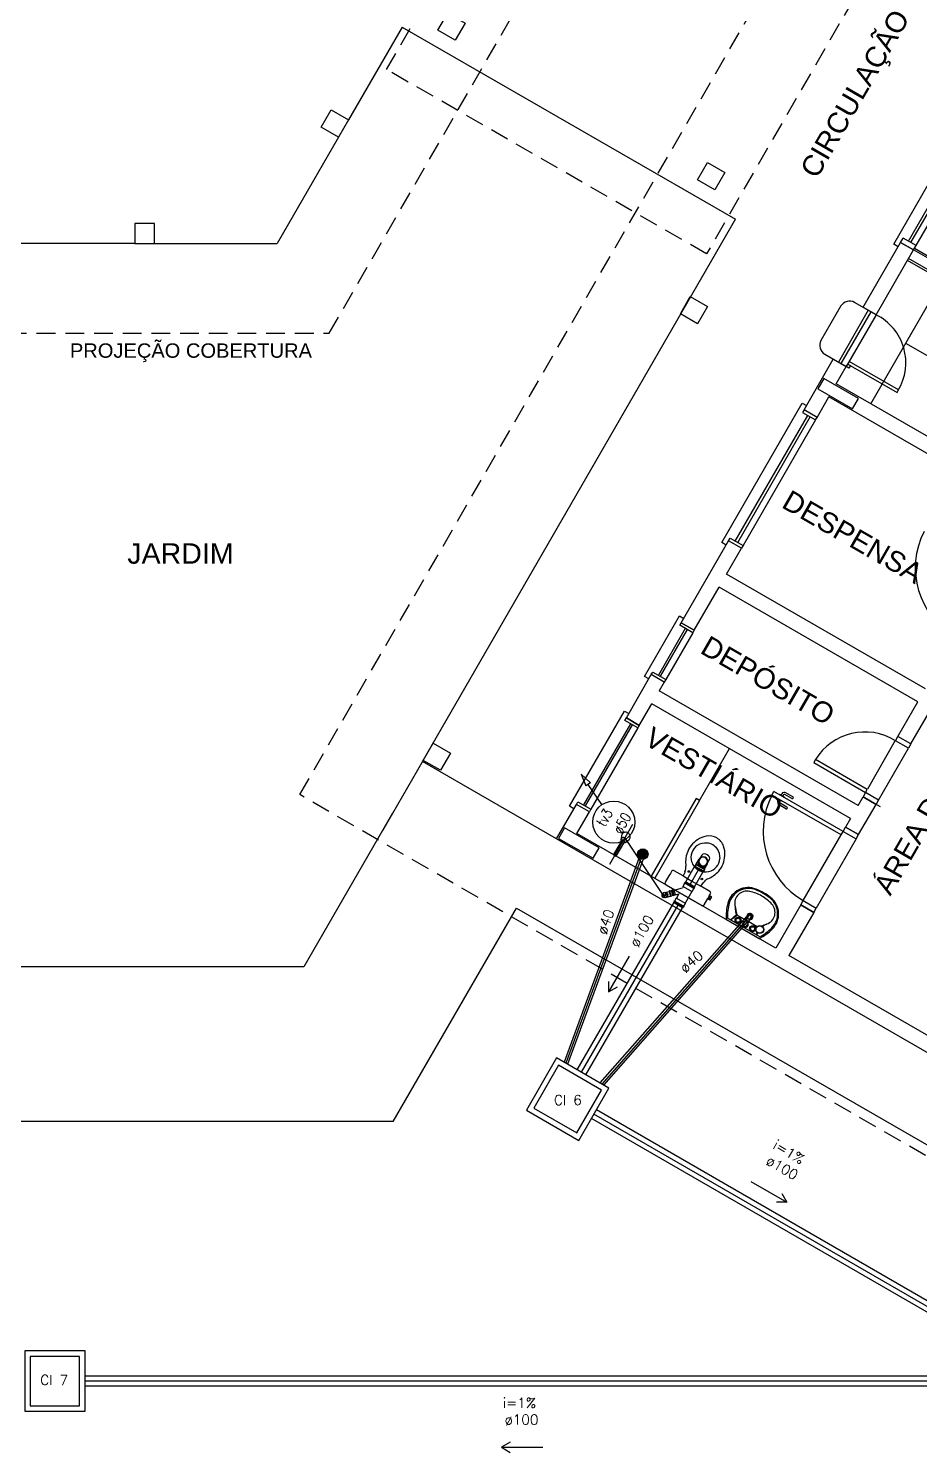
# Model space of a CAD drawing. Extents: x 384 to 538, y 71 to 145.
# Drawn here: x 466.17 to 475.09, y 88.68 to 102.95 of the extents above; entities that cross this region are included whole.
import ezdxf

# ---------------------------------------------------------------- set-up
doc = ezdxf.new("R2010")
doc.units = 0
doc.header["$LTSCALE"] = 0.005
doc.linetypes.add('TRACEJADO_G', pattern=[0.375, 0.25, -0.125])
doc.layers.get('0').update_dxf_attribs({"linetype": 'CONTINUOUS'})
for name, color, linetype in [('A-COTAS', 1, 'CONTINUOUS'), ('A-PARED', 5, 'CONTINUOUS'), ('A-PAREDE', 5, 'CONTINUOUS'), ('A-PISOS-CTEL', 2, 'TRACEJADO_G'), ('A-PISOS-NIVEL', 1, 'CONTINUOUS'), ('A-SOLEIRA', 1, 'CONTINUOUS'), ('A-TEXTO', 3, 'CONTINUOUS'), ('ARQ-ALV-CORTE', 5, 'CONTINUOUS'), ('ARQ-BNC-VISTA', 1, 'CONTINUOUS'), ('ARQ-ESQ-VISTA1', 2, 'CONTINUOUS'), ('ARQ-TXT-1_050', 2, 'CONTINUOUS'), ('ARQ-TXT-1_075', 2, 'CONTINUOUS'), ('EIXOS', 1, 'CONTINUOUS'), ('ESG-GERAL', 7, 'CONTINUOUS'), ('ESGOTO', 3, 'CONTINUOUS'), ('H-ESGOTO', 3, 'CONTINUOUS'), ('PROJ', 4, 'CONTINUOUS'), ('SANIT', 3, 'CONTINUOUS'), ('TUB-ESGOTO', 7, 'CONTINUOUS')]:
    doc.layers.add(name, color=color, linetype=linetype)
doc.styles.add('ESC-50-A20', font='arial.ttf', dxfattribs={"height": 0.1})
doc.styles.add('R80', font='SIMPLEX.SHX', dxfattribs={"height": 0.2})
doc.styles.add('SIMPLEX', font='SIMPLEX.SHX')
doc.styles.get("Standard").update_dxf_attribs({"font": 'simplex.shx'})

# ---------------------------------------------------------------- blocks, each defined once
blk = doc.blocks.new('2756040S')
at = {"layer": 'ESGOTO'}
for p, q in [((9, 21), (18, 21)), ((18, 21), (19, 22)), ((18, 14), (18, 21)), ((19, 22), (40, 22)), ((19, 13), (19, 22)), ((40, -23), (40, 23)), ((40, 23), (47, 23)), ((47, -23), (47, 23)), ((9, -21), (18, -21)), ((18, -21), (18, -14)), ((19, -22), (18, -21)), ((19, -22), (19, -13)), ((19, -22), (40, -22)), ((40, -23), (47, -23))]:
    blk.add_line(p, q, dxfattribs=at)
for radius in [23, 21]:
    blk.add_circle((0, 0), radius, dxfattribs=at)
blk = doc.blocks.new('JO90100S')
at = {"layer": 'ESGOTO'}
for p, q in [((58, 47), (-2, 47)), ((58, 47), (62, 49)), ((58, -47), (58, 47)), ((62, 49), (62, -51)), ((62, 49), (82, 49)), ((82, -53), (82, 52)), ((82, 52), (90, 52)), ((90, -53), (90, 52)), ((90, 49), (94, 49)), ((94, -51), (94, 49)), ((58, -47), (-2, -47)), ((58, -47), (62, -51)), ((62, -51), (82, -51)), ((82, -53), (90, -53)), ((90, -51), (94, -51))]:
    blk.add_line(p, q, dxfattribs=at)
for radius in [46.9, 42.8]:
    blk.add_circle((0, 0), radius, dxfattribs=at)
blk = doc.blocks.new('*X20')
at = {"color": 0}
for p, q in [((36, 80), (129, 80)), ((38, 69), (38, 92)), ((39, 95), (127, 95)), ((39, 65), (127, 65)), ((47, 110), (118, 110)), ((47, 50), (118, 50)), ((53, 45), (53, 116)), ((68, 36), (68, 124)), ((71, 125), (95, 125)), ((71, 35), (95, 35)), ((83, 34), (83, 127)), ((98, 36), (98, 124)), ((113, 45), (113, 116)), ((128, 69), (128, 92))]:
    blk.add_line(p, q, dxfattribs=at)
blk = doc.blocks.new('27279503')
at = {"layer": 'ESGOTO'}
for radius in [52.5, 46.5]:
    blk.add_circle((0, 0), radius, dxfattribs=at)
blk.add_blockref('*X20', (-83, -80), dxfattribs=at)
blk = doc.blocks.new('INTER')
at = {"layer": 'PROJ'}
for p, q in [((0.036, -0.034), (-0.034, 0.036)), ((-0.011, 0.063), (0.063, -0.011)), ((0.069, -0.004), (-0.004, 0.069)), ((-0.089, -0.162), (-0.162, -0.089)), ((-0.156, -0.082), (-0.082, -0.156)), ((-0.059, -0.129), (-0.129, -0.059)), ((-0.025, -0.13), (0.025, -0.13)), ((0.026, -0.148), (-0.026, -0.148)), ((-0.026, -0.152), (0.026, -0.152))]:
    blk.add_line(p, q, dxfattribs=at)
at = {"layer": 'SANIT'}
for p, q in [((-0.034, 0.036), (-0.129, -0.059)), ((-0.034, 0.039), (-0.011, 0.063)), ((-0.034, 0.036), (-0.034, 0.039)), ((-0.013, 0.066), (-0.008, 0.071)), ((-0.011, 0.063), (-0.013, 0.066)), ((-0.004, 0.069), (-0.008, 0.071)), ((-0.004, 0.069), (0.002, 0.076)), ((0.002, 0.076), (0.076, 0.002)), ((0.069, -0.004), (0.076, 0.002)), ((-0.162, -0.089), (-0.169, -0.095)), ((-0.169, -0.095), (-0.095, -0.169)), ((-0.16, -0.08), (-0.164, -0.085)), ((-0.162, -0.089), (-0.164, -0.085)), ((-0.156, -0.082), (-0.16, -0.08)), ((-0.133, -0.059), (-0.156, -0.082)), ((-0.129, -0.059), (-0.133, -0.059)), ((-0.059, -0.133), (-0.082, -0.156)), ((-0.025, -0.096), (-0.059, -0.129)), ((-0.059, -0.129), (-0.059, -0.133)), ((-0.025, -0.13), (-0.026, -0.131)), ((-0.026, -0.131), (-0.026, -0.148)), ((-0.025, -0.13), (-0.025, -0.096)), ((0.036, -0.034), (0.025, -0.046)), ((0.025, -0.13), (0.025, -0.046)), ((0.025, -0.13), (0.026, -0.131)), ((0.026, -0.131), (0.026, -0.148)), ((0.036, -0.034), (0.039, -0.034)), ((0.039, -0.034), (0.063, -0.011)), ((0.063, -0.011), (0.066, -0.013)), ((0.066, -0.013), (0.071, -0.008)), ((0.069, -0.004), (0.071, -0.008)), ((-0.089, -0.162), (-0.095, -0.169)), ((-0.089, -0.162), (-0.085, -0.164)), ((-0.08, -0.16), (-0.085, -0.164)), ((-0.082, -0.156), (-0.08, -0.16)), ((-0.026, -0.148), (-0.028, -0.148)), ((-0.028, -0.148), (-0.028, -0.152)), ((-0.026, -0.152), (-0.028, -0.152)), ((-0.026, -0.152), (-0.026, -0.157)), ((-0.026, -0.157), (0.026, -0.157)), ((0.026, -0.148), (0.028, -0.148)), ((0.026, -0.152), (0.028, -0.152)), ((0.026, -0.152), (0.026, -0.157)), ((0.028, -0.148), (0.028, -0.152))]:
    blk.add_line(p, q, dxfattribs=at)

msp = doc.modelspace()

# ---------------------------------------------------------------- linework, layer by layer
at = {"layer": 'A-PARED', "color": 251}
for points in [[(472.971, 100.166), (472.871, 99.993), (472.698, 100.093), (472.798, 100.266)], [(470.395, 95.692), (470.295, 95.519), (470.122, 95.619), (470.222, 95.792)]]:
    msp.add_lwpolyline(points, close=True, dxfattribs=at)
at = {"layer": 'A-PAREDE', "color": 251}
for p, q in [((476.469, 98.116), (474.26, 99.391)), ((474.067, 99.056), (474.185, 99.261)), ((476.178, 98.111), (474.185, 99.261)), ((474.067, 99.056), (473.937, 99.131)), ((472.707, 96.998), (473.181, 97.82)), ((473.311, 97.745), (473.181, 97.82)), ((473.161, 97.485), (473.311, 97.745)), ((475.153, 96.336), (473.161, 97.485)), ((472.837, 96.923), (473.086, 97.355)), ((475.078, 96.206), (473.086, 97.355)), ((472.837, 96.923), (472.707, 96.998)), ((475.008, 95.784), (475.558, 96.737)), ((472.157, 96.044), (472.407, 96.478)), ((472.537, 96.403), (472.407, 96.478)), ((472.537, 96.403), (472.486, 96.315)), ((472.287, 95.969), (472.411, 96.186)), ((474.404, 95.036), (472.411, 96.186)), ((474.479, 95.166), (472.486, 96.315)), ((474.878, 95.859), (475.078, 96.206)), ((472.287, 95.969), (472.157, 96.044)), ((475.008, 95.784), (474.878, 95.859)), ((475.008, 95.784), (474.878, 95.859)), ((475.008, 95.784), (474.878, 95.859)), ((474.659, 95.178), (474.529, 95.253)), ((474.702, 95.153), (474.572, 95.228)), ((471.457, 94.831), (471.657, 95.178)), ((474.484, 94.875), (474.659, 95.178)), ((475.572, 92.458), (471.457, 94.831)), ((475.517, 92.663), (473.784, 93.662))]:
    msp.add_line(p, q, dxfattribs=at)
at = {"layer": 'A-PAREDE', "color": 2, "extrusion": (0, 0, -1)}
for p, q in [((472.187, 93.658), (471.979, 93.298)), ((473.405, 91.398), (473.765, 91.19)), ((470.905, 88.735), (471.321, 88.735))]:
    msp.add_line(p, q, dxfattribs=at)
at = {"layer": 'A-PAREDE', "color": 251}
for points in [[(470.369, 103.107), (470.542, 103.007), (470.442, 102.834), (470.269, 102.934)], [(469.1, 101.962), (469.2, 102.136), (469.374, 102.036), (469.274, 101.862)], [(469.1, 101.962), (469.2, 102.136), (469.374, 102.036), (469.274, 101.862)], [(472.971, 101.609), (473.144, 101.509), (473.044, 101.336), (472.871, 101.436)], [(467.432, 100.999), (467.232, 100.999), (467.232, 100.799), (467.432, 100.799)], [(467.432, 100.999), (467.232, 100.999), (467.232, 100.799), (467.432, 100.799)], [(471.884, 94.741), (471.538, 94.941), (471.478, 94.837), (471.824, 94.637)]]:
    msp.add_lwpolyline(points, close=True, dxfattribs=at)
at = {"layer": 'A-PAREDE', "color": 2}
for points in [[(471.979, 93.402), (471.979, 93.298), (472.069, 93.35)], [(473.713, 91.28), (473.765, 91.19), (473.661, 91.19)], [(470.995, 88.787), (470.905, 88.735), (470.995, 88.683)]]:
    msp.add_lwpolyline(points, dxfattribs=at)
at = {"layer": 'A-PISOS-CTEL', "color": 251, "linetype": 'TRACEJADO_G', "ltscale": 150}
for points in [[(469.179, 115.929), (459.925, 115.929), (455.297, 107.914), (459.925, 99.899), (469.179, 99.899), (473.807, 107.914)], [(468.885, 95.276), (477.654, 110.478), (484.671, 106.431), (475.902, 91.229)]]:
    msp.add_lwpolyline(points, close=True, dxfattribs=at)
msp.add_lwpolyline([(472.961, 100.694), (469.755, 102.541), (471.802, 106.09), (475.007, 104.243), (472.961, 100.694)], dxfattribs=at)
at = {"layer": 'A-PISOS-NIVEL', "color": 251}
for p, q in [((469.911, 102.967), (469.374, 102.036)), ((469.911, 102.967), (473.25, 101.041)), ((469.274, 101.862), (468.66, 100.799)), ((470.114, 95.606), (473.25, 101.041)), ((467.232, 100.799), (466.052, 100.799)), ((467.432, 100.799), (468.66, 100.799)), ((470.114, 95.606), (469.715, 94.913)), ((471.457, 94.831), (470.114, 95.606)), ((469.816, 95.088), (468.927, 93.549)), ((469.822, 91.999), (471.057, 94.138)), ((471.057, 94.138), (479.522, 89.256)), ((468.927, 93.549), (466.052, 93.549)), ((469.822, 91.999), (466.052, 91.999))]:
    msp.add_line(p, q, dxfattribs=at)
at = {"layer": 'A-PISOS-NIVEL', "color": 1}
msp.add_line((475.749, 89.812), (471.832, 92.073), dxfattribs=at)
at = {"layer": 'A-SOLEIRA', "color": 251}
for p, q in [((474.851, 95.817), (474.574, 95.331)), ((472.891, 95.216), (473.191, 95.736)), ((474.684, 95.221), (474.983, 95.741))]:
    msp.add_line(p, q, dxfattribs=at)
msp.add_arc((474.547, 95.32), 0.583, 58.302, 148.302, dxfattribs=at)
at = {"layer": 'ARQ-ALV-CORTE', "color": 251}
for p, q in [((474.53, 100.159), (474.905, 100.808)), ((474.905, 100.808), (474.93, 100.851)), ((474.905, 100.808), (475.035, 100.733)), ((475.035, 100.733), (474.905, 100.808)), ((475.06, 100.777), (474.93, 100.851)), ((474.66, 100.084), (475.035, 100.733)), ((474.581, 100.129), (474.281, 99.609)), ((474.607, 100.114), (474.307, 99.594)), ((474.66, 100.084), (474.36, 99.564)), ((474.532, 100.157), (474.662, 100.082)), ((474.662, 100.082), (474.532, 100.157)), ((476.732, 98.773), (474.956, 99.797)), ((473.937, 99.131), (474.23, 99.639)), ((474.36, 99.564), (474.23, 99.639)), ((474.36, 99.564), (474.23, 99.639)), ((474.26, 99.391), (474.36, 99.564))]:
    msp.add_line(p, q, dxfattribs=at)
msp.add_lwpolyline([(474.66, 100.084), (474.443, 100.208, 0.414214), (474.307, 100.172), (474.107, 99.825, 0.414214), (474.144, 99.689), (474.36, 99.564)], format="xyb", dxfattribs=at)
for points in [[(474.375, 99.59), (474.869, 99.305), (474.884, 99.331), (474.39, 99.616), (474.375, 99.59)], [(474.375, 99.59), (474.401, 99.575), (474.386, 99.549), (474.36, 99.564), (474.375, 99.59)]]:
    msp.add_lwpolyline(points, dxfattribs=at)
msp.add_lwpolyline([(474.482, 99.245), (474.136, 99.445), (474.076, 99.341), (474.422, 99.141)], close=True, dxfattribs=at)
msp.add_arc((474.419, 99.602), 0.538, 329.2247, 63.3907, dxfattribs=at)
at = {"layer": 'ARQ-BNC-VISTA', "color": 251}
msp.add_line((474.607, 99.191), (475.321, 100.429), dxfattribs=at)
at = {"layer": 'ARQ-ESQ-VISTA1', "color": 251}
for p, q in [((474.982, 100.822), (475.531, 101.774)), ((475.008, 100.807), (475.557, 101.759)), ((475.06, 100.777), (475.609, 101.729)), ((475.035, 100.733), (475.06, 100.777)), ((475.678, 100.247), (474.985, 100.647)), ((475.728, 100.334), (475.035, 100.733)), ((473.248, 97.816), (473.974, 99.075)), ((473.274, 97.801), (474, 99.06)), ((474.052, 99.03), (473.326, 97.771)), ((472.748, 96.939), (472.479, 96.472)), ((472.766, 96.93), (472.496, 96.462)), ((472.822, 96.897), (472.552, 96.429)), ((472.198, 95.985), (471.729, 95.172)), ((472.215, 95.975), (471.746, 95.162)), ((472.272, 95.943), (471.802, 95.129)), ((472.857, 95.236), (472.407, 94.457)), ((472.891, 95.216), (472.442, 94.437)), ((472.891, 95.216), (472.857, 95.236)), ((473.616, 95.271), (473.636, 95.306)), ((474.309, 94.872), (473.616, 95.271)), ((474.329, 94.906), (473.636, 95.306)), ((473.67, 95.234), (473.673, 95.239)), ((473.713, 95.21), (473.67, 95.234)), ((473.676, 95.214), (473.683, 95.227)), ((473.695, 95.278), (473.693, 95.273)), ((473.693, 95.204), (473.7, 95.217)), ((473.738, 95.253), (473.695, 95.278)), ((473.766, 95.15), (473.697, 95.19)), ((473.715, 95.283), (473.708, 95.27)), ((473.713, 95.21), (473.716, 95.214)), ((473.733, 95.273), (473.725, 95.26)), ((473.738, 95.253), (473.736, 95.248)), ((473.816, 95.237), (473.746, 95.277)), ((473.826, 95.254), (473.756, 95.294)), ((474.479, 95.166), (474.529, 95.253)), ((471.787, 95.103), (471.657, 95.178)), ((471.662, 94.886), (471.787, 95.103)), ((473.756, 95.133), (473.687, 95.173)), ((474.404, 95.036), (474.354, 94.95)), ((471.993, 94.58), (472.223, 94.978)), ((474.309, 94.872), (474.329, 94.906)), ((474.329, 94.906), (474.354, 94.95)), ((474.329, 94.906), (474.459, 94.831)), ((474.484, 94.875), (474.354, 94.95)), ((474.354, 94.95), (474.484, 94.875)), ((473.654, 93.737), (471.662, 94.886)), ((472.115, 94.821), (472.03, 94.674)), ((472.056, 94.659), (472.141, 94.806)), ((472.11, 94.867), (472.105, 94.833)), ((472.141, 94.806), (472.115, 94.821)), ((472.152, 94.798), (472.184, 94.825)), ((473.929, 94.213), (474.309, 94.872)), ((474.459, 94.831), (474.059, 94.138)), ((474.459, 94.831), (474.484, 94.875)), ((472.03, 94.674), (472.056, 94.659)), ((472.913, 94.67), (472.871, 94.597)), ((472.948, 94.552), (472.99, 94.626)), ((472.598, 94.486), (472.583, 94.46)), ((472.61, 94.505), (472.598, 94.486)), ((472.725, 94.461), (472.635, 94.513)), ((472.745, 94.502), (472.725, 94.461)), ((472.583, 94.46), (472.547, 94.397)), ((472.553, 94.372), (472.733, 94.269)), ((472.903, 94.358), (472.929, 94.396)), ((472.993, 94.306), (472.903, 94.358)), ((472.733, 94.269), (472.912, 94.165)), ((472.937, 94.172), (472.973, 94.235)), ((472.973, 94.235), (472.983, 94.229)), ((472.983, 94.229), (472.982, 94.227)), ((472.982, 94.227), (472.995, 94.219)), ((472.988, 94.261), (472.999, 94.28)), ((472.998, 94.255), (472.988, 94.261)), ((472.995, 94.219), (473.004, 94.234)), ((473, 94.258), (472.998, 94.255)), ((473.013, 94.25), (473, 94.258)), ((473.004, 94.234), (473.013, 94.25)), ((473.904, 94.17), (473.929, 94.213)), ((473.929, 94.213), (474.059, 94.138)), ((473.494, 93.852), (473.171, 94.039)), ((473.2, 94.022), (473.262, 94.075)), ((473.201, 94.022), (473.268, 94.066)), ((473.355, 94.017), (473.268, 94.066)), ((473.334, 93.987), (473.388, 94.065)), ((473.368, 93.967), (473.408, 94.053)), ((473.904, 94.17), (473.654, 93.737)), ((474.034, 94.095), (473.784, 93.662)), ((474.034, 94.095), (473.904, 94.17)), ((473.904, 94.17), (474.034, 94.095)), ((474.034, 94.095), (474.059, 94.138)), ((473.159, 94.023), (473.486, 93.834)), ((473.466, 93.952), (473.383, 94)), ((473.461, 93.872), (473.471, 93.889)), ((473.464, 93.87), (473.474, 93.887)), ((473.465, 93.878), (473.466, 93.893)), ((473.468, 93.883), (473.469, 93.89))]:
    msp.add_line(p, q, dxfattribs=at)
at = {"layer": 'ARQ-ESQ-VISTA1', "color": 251, "linetype": 'Continuous'}
for p, q in [((474.853, 95.816), (474.878, 95.859)), ((474.983, 95.741), (474.853, 95.816)), ((475.008, 95.784), (474.878, 95.859)), ((475.008, 95.784), (474.983, 95.741)), ((474.051, 95.626), (474.034, 95.596)), ((474.571, 95.327), (474.051, 95.626)), ((474.034, 95.596), (474.554, 95.296)), ((474.554, 95.296), (474.571, 95.327)), ((474.554, 95.296), (474.529, 95.253)), ((474.529, 95.253), (474.659, 95.178)), ((474.684, 95.221), (474.554, 95.296)), ((474.659, 95.178), (474.684, 95.221))]:
    msp.add_line(p, q, dxfattribs=at)
at = {"layer": 'ARQ-ESQ-VISTA1', "color": 251}
for points in [[(474.88, 100.765), (474.836, 100.79), (475.476, 101.899), (475.519, 101.874)], [(475.035, 100.733), (475.045, 100.751), (475.755, 100.341), (475.685, 100.22), (474.975, 100.629)], [(473.156, 97.776), (473.113, 97.801), (473.919, 99.199), (473.962, 99.174)], [(472.382, 96.435), (472.339, 96.46), (472.689, 97.066), (472.732, 97.041)], [(471.632, 95.134), (471.589, 95.159), (472.138, 96.112), (472.182, 96.087)], [(472.725, 94.461), (472.814, 94.409), (472.903, 94.358)], [(472.988, 94.261), (472.973, 94.235)], [(472.983, 94.229), (472.998, 94.255)]]:
    msp.add_lwpolyline(points, dxfattribs=at)
for points in [[(474.052, 99.03), (474.067, 99.056), (473.937, 99.131), (473.922, 99.105)], [(473.326, 97.771), (473.311, 97.745), (473.181, 97.82), (473.196, 97.846)], [(472.837, 96.923), (472.822, 96.897), (472.692, 96.972), (472.707, 96.998)], [(472.552, 96.429), (472.537, 96.403), (472.407, 96.478), (472.422, 96.504)], [(472.287, 95.969), (472.272, 95.943), (472.142, 96.018), (472.157, 96.044)], [(471.802, 95.129), (471.787, 95.103), (471.657, 95.178), (471.672, 95.204)]]:
    msp.add_lwpolyline(points, close=True, dxfattribs=at)
for centre, radius in [((472.783, 94.505), 0.0075), ((472.913, 94.43), 0.0075), ((473.276, 94.016), 0.03), ((473.276, 94.016), 0.02), ((473.422, 93.932), 0.03), ((473.422, 93.932), 0.02), ((473.493, 93.923), 0.04), ((473.493, 93.923), 0.037)]:
    msp.add_circle(centre, radius, dxfattribs=at)
for centre, radius, start, end in [((475.852, 97.549), 0.8, 152.8888, 240.0945), ((474.328, 94.907), 0.8, 152.8888, 240.0945), ((473.702, 95.199), 0.03, 150.0228, 240.0228), ((473.702, 95.199), 0.01, 150.0228, 240.0228), ((473.741, 95.268), 0.03, 60.0228, 150.0228), ((473.741, 95.268), 0.01, 60.0228, 150.0228), ((473.821, 95.246), 0.01, 240.0228, 60.0228), ((473.761, 95.142), 0.01, 240.0228, 60.0228), ((472.148, 94.858), 0.0407, 101.6563, 125.0377), ((472.149, 94.853), 0.045, 80.236, 101.6563), ((472.148, 94.848), 0.0505, 60.0228, 80.236), ((472.123, 94.822), 0.021, 150.0228, 176.4528), ((472.128, 94.822), 0.0258, 176.4528, 200.2172), ((472.132, 94.824), 0.0303, 200.2172, 214.247), ((472.123, 94.822), 0.021, 123.5928, 150.0228), ((472.145, 94.862), 0.0357, 150.0228, 171.433), ((472.125, 94.818), 0.0258, 99.8284, 123.5928), ((472.145, 94.862), 0.0357, 125.0377, 150.0228), ((472.126, 94.814), 0.0303, 79.0663, 99.8284), ((472.125, 94.809), 0.0359, 60.0228, 79.0663), ((472.135, 94.822), 0.0303, 265.7986, 279.8284), ((472.136, 94.818), 0.0258, 279.8284, 303.5928), ((472.125, 94.809), 0.0359, 40.9793, 60.0228), ((472.138, 94.813), 0.021, 303.5928, 330.0228), ((472.129, 94.812), 0.0303, 20.2172, 40.9793), ((472.138, 94.813), 0.021, 330.0228, 356.4528), ((472.134, 94.814), 0.0258, 356.4528, 20.2172), ((472.148, 94.848), 0.0505, 39.8096, 60.0228), ((472.161, 94.852), 0.0357, 310.5734, 330.0228), ((472.152, 94.851), 0.045, 18.3893, 39.8096), ((472.161, 94.852), 0.0357, 330.0228, 355.0079), ((472.156, 94.853), 0.0407, 355.0079, 18.3893), ((472.989, 94.621), 0.233, 141.5696, 161.3401), ((473.003, 94.614), 0.248, 122.6074, 142.0789), ((472.958, 94.64), 0.155, 125.7383, 159.744), ((472.952, 94.641), 0.15, 85.1957, 124.0372), ((473.003, 94.617), 0.245, 100.6038, 123.0599), ((472.988, 94.709), 0.152, 60.1993, 101.4599), ((472.95, 94.641), 0.15, 60.7131, 84.4904), ((472.947, 94.643), 0.15, 35.5552, 59.3325), ((472.987, 94.71), 0.152, 18.5857, 59.8463), ((472.9, 94.677), 0.245, 356.9857, 19.4418), ((473.02, 94.595), 0.269, 173.744, 187.933), ((473.023, 94.602), 0.272, 159.7048, 175.2352), ((472.946, 94.645), 0.142, 160.1277, 197.0371), ((472.935, 94.656), 0.0256, 85.6705, 147.598), ((472.927, 94.605), 0.078, 37.4029, 82.6427), ((472.967, 94.638), 0.0256, 332.4476, 34.3751), ((472.941, 94.65), 0.155, 320.3016, 354.3073), ((472.946, 94.645), 0.15, 356.0084, 34.8499), ((472.896, 94.675), 0.248, 337.9667, 357.4382), ((472.626, 94.497), 0.0182, 60.596, 152.5459), ((472.542, 94.575), 0.215, 339.9769, 345.4295), ((472.602, 94.55), 0.151, 348.933, 2.8453), ((472.953, 94.648), 0.149, 197.2896, 239.648), ((472.933, 94.616), 0.0653, 197.0875, 282.9581), ((472.951, 94.649), 0.149, 240.3976, 282.756), ((472.952, 94.642), 0.142, 283.0085, 319.9179), ((472.876, 94.687), 0.272, 304.8104, 320.3408), ((472.91, 94.667), 0.233, 318.7054, 338.476), ((472.562, 94.388), 0.0179, 149.6157, 240.3624), ((473.094, 94.257), 0.215, 134.6161, 140.0687), ((473.042, 94.297), 0.151, 117.2003, 131.1126), ((472.872, 94.68), 0.269, 292.1126, 306.3016), ((473.378, 94.134), 0.21, 68.1482, 165.1343), ((473.381, 94.135), 0.2, 67.9079, 164.7411), ((473.235, 93.777), 0.595, 60.0228, 68.1482), ((472.984, 94.29), 0.0182, 327.4997, 59.4496), ((473.675, 94.055), 0.518, 165.1343, 183.5727), ((473.675, 94.055), 0.505, 164.7411, 181.8156), ((473.366, 94.186), 0.123, 77.6098, 190.5825), ((473.302, 93.892), 0.424, 60.0228, 77.6098), ((473.235, 93.777), 0.587, 60.0228, 67.9079), ((473.302, 93.892), 0.424, 42.4358, 60.0228), ((473.235, 93.777), 0.587, 52.1377, 60.0228), ((473.235, 93.777), 0.595, 51.8974, 60.0228), ((473.473, 94.082), 0.2, 315.3045, 52.1377), ((473.473, 94.08), 0.21, 314.9113, 51.8974), ((472.921, 94.181), 0.0179, 239.6832, 330.4299), ((479.932, 94.817), 6.719, 185.5825, 186.188), ((479.85, 95.397), 6.719, 190.5825, 191.3505), ((473.266, 94.094), 0.0137, 186.188, 248.2939), ((473.275, 94.077), 0.0126, 191.3505, 240.0228), ((473.395, 94.054), 0.0315, 267.9716, 212.79), ((473.395, 94.054), 0.021, 280.9483, 200.3137), ((473.398, 94.058), 0.0118, 334.8352, 145.2104), ((473.524, 94.095), 0.123, 289.4631, 42.4358), ((473.349, 93.974), 0.03, 98.8271, 21.2185), ((473.349, 93.974), 0.02, 140.398, 339.6476), ((473.256, 94.297), 0.518, 296.4729, 314.9113), ((473.256, 94.297), 0.505, 298.23, 315.3045), ((471.326, 100.314), 6.719, 288.9569, 289.4631), ((470.782, 100.095), 6.719, 293.9924, 294.4631)]:
    msp.add_arc(centre, radius, start, end, dxfattribs=at)
at = {"layer": 'EIXOS'}
for p, q in [((472.305, 94.637), (471.551, 92.585)), ((472.796, 94.376), (472.881, 94.523)), ((471.709, 92.494), (472.675, 94.167)), ((471.914, 92.375), (473.356, 94.015)), ((475.86, 89.398), (466.735, 89.398))]:
    msp.add_line(p, q, dxfattribs=at)
at = {"layer": 'ESG-GERAL', "color": 5, "linetype": 'Continuous', "extrusion": (0, 0, -1)}
for points in [[(-471.983, 92.335), (-471.459, 92.638), (-471.157, 92.114), (-471.681, 91.811)], [(-466.735, 89.096), (-466.735, 89.701), (-466.13, 89.701), (-466.13, 89.096)]]:
    msp.add_lwpolyline(points, close=True, dxfattribs=at)
at = {"layer": 'ESG-GERAL', "color": 1, "linetype": 'Continuous', "extrusion": (0, 0, -1)}
for points in [[(-471.479, 92.563), (-471.232, 92.134), (-471.66, 91.886), (-471.908, 92.315)], [(-466.68, 89.646), (-466.185, 89.646), (-466.185, 89.151), (-466.68, 89.151)]]:
    msp.add_lwpolyline(points, close=True, dxfattribs=at)
at = {"layer": 'H-ESGOTO'}
for p, q in [((471.703, 95.481), (471.797, 95.394)), ((471.703, 95.481), (471.751, 95.362)), ((471.797, 95.394), (471.751, 95.362)), ((471.913, 95.175), (471.774, 95.378)), ((472.151, 94.826), (472.513, 94.286))]:
    msp.add_line(p, q, dxfattribs=at)
at = {"layer": 'H-ESGOTO', "color": 2}
for p, q in [((472.577, 94.278), (472.509, 94.259)), ((472.513, 94.286), (472.573, 94.251)), ((472.561, 94.299), (472.525, 94.238)), ((472.549, 94.296), (472.585, 94.306)), ((472.562, 94.248), (472.598, 94.257)), ((472.589, 94.308), (472.585, 94.307)), ((472.585, 94.307), (472.598, 94.256)), ((472.585, 94.306), (472.598, 94.257)), ((472.585, 94.306), (472.598, 94.257)), ((472.592, 94.311), (472.589, 94.31)), ((472.589, 94.308), (472.589, 94.31)), ((472.589, 94.308), (472.602, 94.257)), ((472.593, 94.309), (472.592, 94.311)), ((472.609, 94.313), (472.593, 94.309)), ((472.607, 94.259), (472.593, 94.309)), ((472.602, 94.257), (472.598, 94.256)), ((472.602, 94.257), (472.603, 94.256)), ((472.607, 94.257), (472.603, 94.256)), ((472.623, 94.263), (472.607, 94.259)), ((472.611, 94.313), (472.609, 94.313)), ((472.611, 94.313), (472.624, 94.264)), ((472.624, 94.264), (472.623, 94.263))]:
    msp.add_line(p, q, dxfattribs=at)
at = {"layer": 'H-ESGOTO'}
msp.add_circle((472.031, 95), 0.211, dxfattribs=at)
at = {"layer": 'H-ESGOTO', "color": 2}
for radius in [0.028, 0.028, 0.025, 0.025]:
    msp.add_circle((472.543, 94.269), radius, dxfattribs=at)
at = {"layer": 'TUB-ESGOTO'}
for p, q in [((472.286, 94.644), (471.533, 92.595)), ((472.324, 94.63), (471.568, 92.575)), ((472.753, 94.401), (472.837, 94.548)), ((472.839, 94.351), (472.924, 94.498)), ((471.666, 92.519), (472.632, 94.192)), ((471.752, 92.469), (472.719, 94.142)), ((471.896, 92.386), (473.341, 94.028)), ((471.931, 92.365), (473.371, 94.002))]:
    msp.add_line(p, q, dxfattribs=at)
at = {"layer": 'TUB-ESGOTO', "linetype": 'Continuous'}
for p, q in [((475.774, 89.855), (471.857, 92.117)), ((475.724, 89.768), (471.807, 92.03)), ((475.86, 89.448), (466.735, 89.448)), ((475.86, 89.348), (466.735, 89.348))]:
    msp.add_line(p, q, dxfattribs=at)

# ---------------------------------------------------------------- block references
at = {"layer": 'A-COTAS', "xscale": -1, "rotation": 284.9999949544403}
msp.add_blockref('INTER', (472.769, 94.329), dxfattribs=at)
at = {"layer": 'ESGOTO', "linetype": 'Continuous'}
for name, p, xscale, yscale, zscale, rotation in [('27279503', (472.322, 94.68), 0.0009999999999999998, 0.0009999999999999998, 0.0009999999999999998, 234.8158805911285), ('2756040S', (472.321, 94.681), 0.001, 0.001, 0.001, 259.2949940363981), ('JO90100S', (472.927, 94.605), -0.001, 0.001, 0.001, 59.99999999999994), ('2756040S', (473.387, 94.05), 0.0009999999999999998, 0.0009999999999999998, 0.0009999999999999998, 228.1564326853665)]:
    msp.add_blockref(name, p, dxfattribs=dict(at, xscale=xscale, yscale=yscale, zscale=zscale, rotation=rotation))

# ---------------------------------------------------------------- texts
at = {"layer": 'A-TEXTO', "color": 1}
for s, rotation, p in [('ø40', 69.1752, (471.95, 93.866)), ('ø100', 59.5031, (472.267, 93.738)), ('ø40', 39.3507, (472.742, 93.486)), ('i=1%', 329.5031, (473.615, 91.736)), ('ø100', 329.5031, (473.548, 91.581)), ('i=1%', 359.5031, (470.918, 89.132)), ('ø100', 359.5031, (470.938, 88.965))]:
    msp.add_text(s, height=0.1, rotation=rotation, dxfattribs=at).set_placement(p)
at = {"layer": 'A-TEXTO', "style": 'R80'}
for s, rotation, p in [('CI 6', 360, (471.432, 92.165)), ('CI 7', 359.7846, (466.286, 89.36))]:
    msp.add_text(s, height=0.1, rotation=rotation, dxfattribs=at).set_placement(p)
at = {"layer": 'ARQ-TXT-1_050', "color": 251, "char_height": 0.2048, "attachment_point": 1, "style": 'ESC-50-A20'}
for s, insert, rotation in [('\\pi1.5415;CIRCULAÇÃO      ', (473.118, 100.204), 60.0283), ('\\pxi8.2891;DESPENSA    ', (472.332, 99.185), 330.0283), ('\\pi1.7442;DEPÓSITO  ', (471.476, 97.749), 330.0283), ('\\pi1.1607;ÁREA DE SERVIÇO    ', (474.044, 93.35), 60.0283), ('\\pi1.7099;VESTIÁRIO    ', (470.943, 96.818), 330.0283)]:
    msp.add_mtext_dynamic_manual_height_columns(s, width=4.46064, gutter_width=1, heights=[0], dxfattribs=dict(at, insert=insert, rotation=rotation))
at = {"layer": 'ARQ-TXT-1_050', "color": 251, "insert": (465.21, 97.794), "char_height": 0.2048, "attachment_point": 1, "style": 'ESC-50-A20'}
msp.add_mtext_dynamic_manual_height_columns('\\pxi9.5122;JARDIM       ', width=4.46064, gutter_width=1, heights=[0], dxfattribs=at)
at = {"layer": 'ARQ-TXT-1_075', "color": 251, "style": 'ESC-50-A20'}
msp.add_text('PROJEÇÃO COBERTURA', height=0.144, dxfattribs=at).set_placement((466.583, 99.653))
at = {"layer": 'H-ESGOTO', "style": 'SIMPLEX', "width": 0.8}
for s, p in [('tv3', (471.941, 94.944)), ('ø50', (472.105, 94.871))]:
    msp.add_text(s, height=0.105, rotation=60, dxfattribs=at).set_placement(p)

doc.saveas('drawing.dxf')
